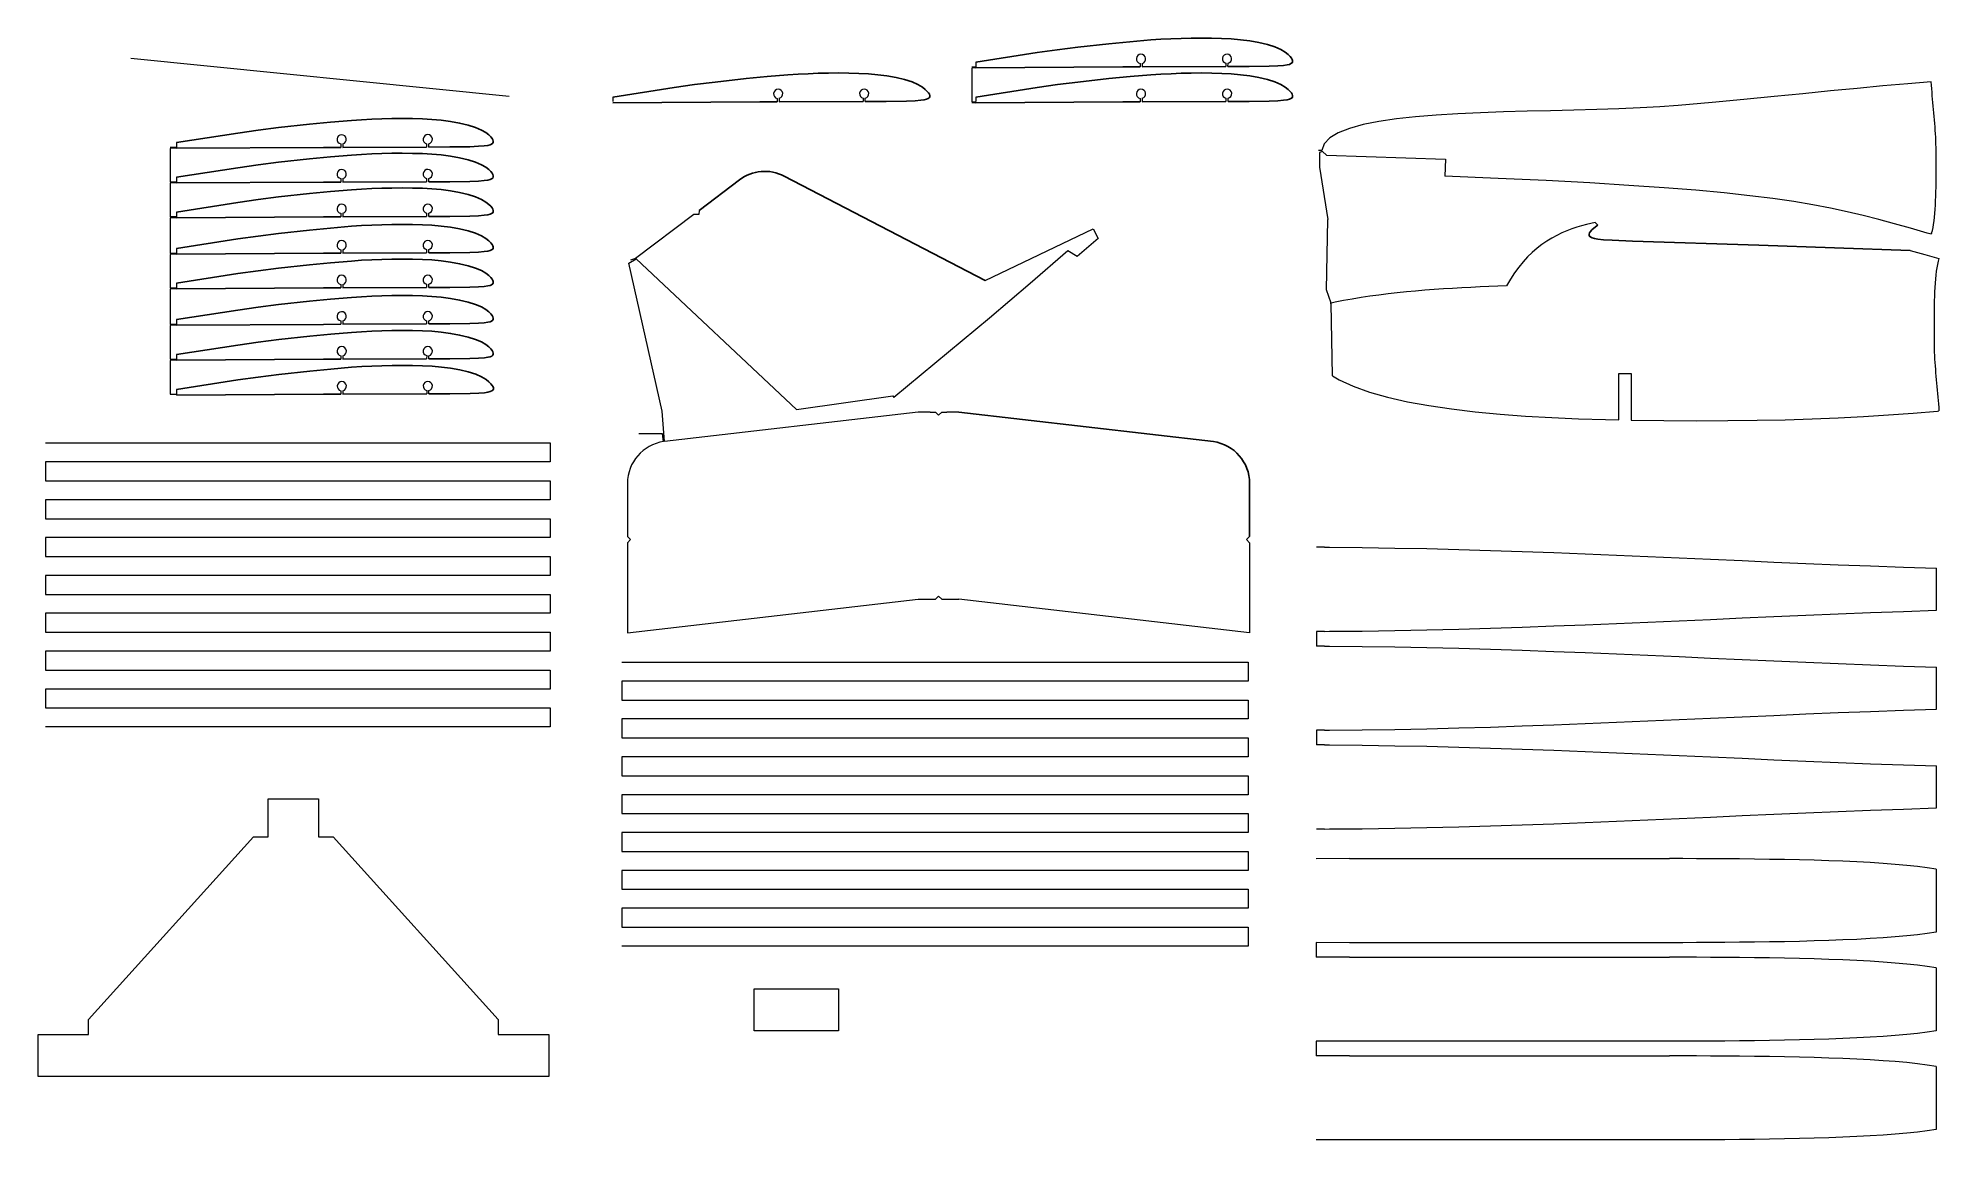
# Model space of a CAD drawing. Extents: x -654 to 251, y -420 to 104.
import ezdxf

# ---------------------------------------------------------------- set-up
doc = ezdxf.new("R2010")
doc.units = 0
doc.header["$MEASUREMENT"] = 0

# ---------------------------------------------------------------- blocks, each defined once
blk = doc.blocks.new('*E0')
at = {"color": 7, "linetype": 'Continuous', "lineweight": 0, "flags": 128}
blk.add_lwpolyline([(250.859956, -0.930263), (250.488413, -2.258633), (250.158985, -3.719993), (249.869185, -5.303588), (249.616527, -6.99866), (249.398526, -8.794452), (249.212695, -10.680207), (249.056549, -12.645169), (248.927601, -14.678581), (248.823366, -16.769686), (248.741357, -18.907727), (248.679089, -21.081947), (248.634075, -23.28159), (248.603829, -25.495899), (248.585866, -27.714116), (248.5777, -29.925486), (248.576844, -32.119251), (248.580812, -34.284654), (248.587119, -36.410938), (248.593279, -38.487348), (248.596805, -40.503125), (248.60928, -42.152676), (248.643225, -43.799509), (248.696874, -45.444033), (248.768457, -47.086656), (248.856208, -48.727785), (248.958359, -50.367829), (249.073141, -52.007196), (249.198787, -53.646292), (249.33353, -55.285527), (249.475601, -56.925307), (249.623233, -58.566042), (249.774658, -60.208138), (249.928108, -61.852004), (250.081815, -63.498047), (250.234012, -65.146676), (250.38293, -66.798298), (250.526803, -68.453322), (250.663862, -70.112154), (250.792339, -71.775204), (250.910467, -73.442878)], dxfattribs=at)
blk = doc.blocks.new('*E1')
at = {"color": 7, "linetype": 'Continuous', "lineweight": 0, "flags": 128}
blk.add_lwpolyline([(247.407837, 11.094206), (247.75839, 12.355446), (248.068927, 13.756384), (248.341821, 15.28591), (248.579449, 16.932914), (248.784187, 18.686287), (248.95841, 20.534918), (249.104494, 22.467698), (249.224814, 24.473516), (249.321746, 26.541264), (249.397666, 28.659831), (249.45495, 30.818107), (249.495972, 33.004983), (249.523108, 35.209349), (249.538735, 37.420095), (249.545227, 39.62611), (249.544961, 41.816286), (249.540312, 43.979512), (249.533656, 46.104679), (249.527367, 48.180677), (249.523823, 50.196395), (249.511348, 51.845946), (249.477403, 53.492779), (249.423754, 55.137303), (249.352171, 56.779926), (249.26442, 58.421055), (249.162269, 60.061099), (249.047487, 61.700466), (248.921841, 63.339562), (248.787098, 64.978797), (248.645027, 66.618577), (248.497395, 68.259312), (248.34597, 69.901408), (248.19252, 71.545274), (248.038813, 73.191317), (247.886616, 74.839946), (247.737698, 76.491568), (247.593825, 78.146592), (247.456766, 79.805424), (247.328289, 81.468474), (247.210161, 83.136148)], dxfattribs=at)
blk = doc.blocks.new('*E2')
at = {"color": 7, "linetype": 'Continuous', "lineweight": 0, "flags": 128}
blk.add_lwpolyline([(249.5302, -321.257413), (245.319639, -321.919396), (240.652136, -322.519843), (235.566473, -323.061819), (230.10143, -323.548391), (224.295788, -323.982625), (218.188328, -324.367587), (211.817831, -324.706343), (205.223077, -325.001958), (198.442847, -325.2575), (191.515923, -325.476033), (184.481084, -325.660625), (177.377111, -325.814341), (170.242786, -325.940248), (163.116889, -326.04141), (156.038201, -326.120895), (149.045502, -326.181769), (142.177574, -326.227097), (135.473197, -326.259946), (128.971152, -326.283381), (122.71022, -326.300469)], dxfattribs=at)
blk = doc.blocks.new('*E3')
at = {"color": 7, "linetype": 'Continuous', "lineweight": 0, "flags": 128}
blk.add_lwpolyline([(249.5302, -291.343525), (245.319639, -290.681542), (240.652136, -290.081095), (235.566473, -289.539119), (230.10143, -289.052547), (224.295788, -288.618313), (218.188328, -288.233351), (211.817831, -287.894595), (205.223077, -287.59898), (198.442847, -287.343438), (191.515923, -287.124904), (184.481084, -286.940313), (177.377111, -286.786597), (170.242786, -286.66069), (163.116889, -286.559528), (156.038201, -286.480043), (149.045502, -286.419169), (142.177574, -286.373841), (135.473197, -286.340992), (128.971152, -286.317557), (122.71022, -286.300469)], dxfattribs=at)
blk = doc.blocks.new('*E4')
at = {"color": 7, "linetype": 'Continuous', "lineweight": 0, "flags": 128}
blk.add_lwpolyline([(249.5302, -368.159615), (245.319639, -368.821598), (240.652136, -369.422045), (235.566473, -369.964021), (230.10143, -370.450593), (224.295788, -370.884827), (218.188328, -371.269789), (211.817831, -371.608545), (205.223077, -371.90416), (198.442847, -372.159702), (191.515923, -372.378235), (184.481084, -372.562827), (177.377111, -372.716543), (170.242786, -372.84245), (163.116889, -372.943612), (156.038201, -373.023097), (149.045502, -373.083971), (142.177574, -373.129299), (135.473197, -373.162148), (128.971152, -373.185583), (122.71022, -373.202671)], dxfattribs=at)
blk = doc.blocks.new('*E5')
at = {"color": 7, "linetype": 'Continuous', "lineweight": 0, "flags": 128}
blk.add_lwpolyline([(249.5302, -338.245727), (245.319639, -337.583744), (240.652136, -336.983297), (235.566473, -336.441321), (230.10143, -335.954749), (224.295788, -335.520515), (218.188328, -335.135553), (211.817831, -334.796797), (205.223077, -334.501182), (198.442847, -334.24564), (191.515923, -334.027107), (184.481084, -333.842515), (177.377111, -333.688799), (170.242786, -333.562892), (163.116889, -333.46173), (156.038201, -333.382245), (149.045502, -333.321371), (142.177574, -333.276043), (135.473197, -333.243194), (128.971152, -333.219759), (122.71022, -333.202671)], dxfattribs=at)
blk = doc.blocks.new('*E6')
at = {"color": 7, "linetype": 'Continuous', "lineweight": 0, "flags": 128}
blk.add_lwpolyline([(249.5302, -415.061817), (245.319639, -415.7238), (240.652136, -416.324247), (235.566473, -416.866223), (230.10143, -417.352795), (224.295788, -417.787029), (218.188328, -418.171991), (211.817831, -418.510747), (205.223077, -418.806362), (198.442847, -419.061904), (191.515923, -419.280437), (184.481084, -419.465029), (177.377111, -419.618745), (170.242786, -419.744652), (163.116889, -419.845814), (156.038201, -419.925299), (149.045502, -419.986173), (142.177574, -420.031501), (135.473197, -420.06435), (128.971152, -420.087785), (122.71022, -420.104873)], dxfattribs=at)
blk = doc.blocks.new('*E7')
at = {"color": 7, "linetype": 'Continuous', "lineweight": 0, "flags": 128}
blk.add_lwpolyline([(249.5302, -385.147929), (245.319639, -384.485946), (240.652136, -383.885499), (235.566473, -383.343523), (230.10143, -382.856951), (224.295788, -382.422717), (218.188328, -382.037755), (211.817831, -381.698999), (205.223077, -381.403384), (198.442847, -381.147842), (191.515923, -380.929308), (184.481084, -380.744717), (177.377111, -380.591001), (170.242786, -380.465094), (163.116889, -380.363932), (156.038201, -380.284447), (149.045502, -380.223573), (142.177574, -380.178245), (135.473197, -380.145396), (128.971152, -380.121961), (122.71022, -380.104873)], dxfattribs=at)

msp = doc.modelspace()

# ---------------------------------------------------------------- linework, layer by layer
at = {"color": 7, "linetype": 'Continuous', "lineweight": 0}
for p, q in [((-609.373819, 94.332061), (-429.373819, 76.333943)), ((-207.385876, 92.457258), (-207.355695, 90.238789)), ((-129.201917, 91.832175), (-129.195777, 90.190432)), ((-128.201973, 91.849174), (-128.195784, 90.194136)), ((-88.331622, 91.904456), (-88.365261, 90.34166)), ((-87.364949, 90.345365), (-87.331641, 91.892832)), ((-207.355695, 90.238789), (-209.229815, 90.096983)), ((-209.223329, 89.620288), (-209.229815, 73.5928)), ((-207.349209, 89.762094), (-209.223329, 89.620288)), ((-380.020138, 75.840406), (-379.990347, 73.650546)), ((-301.83618, 75.215324), (-301.83004, 73.573581)), ((-300.836236, 75.232322), (-300.830047, 73.577285)), ((-260.965885, 75.287605), (-260.999524, 73.724809)), ((-259.999212, 73.728514), (-259.965903, 75.275981)), ((-209.229815, 73.5928), (-207.330557, 73.650546)), ((-207.323682, 73.145243), (-209.229815, 73.083187)), ((-207.360348, 75.840406), (-207.330557, 73.650546)), ((-129.17639, 75.215324), (-129.17025, 73.573581)), ((-128.176446, 75.232322), (-128.170257, 73.577285)), ((-88.306095, 75.287605), (-88.339734, 73.724809)), ((-87.339422, 73.728514), (-87.306113, 75.275981)), ((-587.633002, 51.959509), (-590.708669, 51.817703)), ((-590.69808, 51.341008), (-590.708669, 35.31352)), ((-587.626516, 51.482814), (-590.69808, 51.341008)), ((-587.663183, 54.177978), (-587.633002, 51.959509)), ((-509.479224, 53.552895), (-509.473084, 51.911152)), ((-508.47928, 53.569894), (-508.473091, 51.914856)), ((-468.608929, 53.625176), (-468.642568, 52.06238)), ((-467.642256, 52.066085), (-467.608948, 53.613552)), ((-42.656554, 50.353085), (-44.256528, 50.353085)), ((-43.804428, 49.479427), (-43.804435, 42.439584)), ((-42.347946, 50.026071), (-43.804428, 49.479427)), ((-40.564396, 48.136148), (-42.347946, 50.026071)), ((-40.564396, 48.136148), (16.070683, 46.25737)), ((16.070683, 46.25737), (15.862522, 38.252871)), ((-587.663183, 37.673795), (-587.633002, 35.455326)), ((-509.479224, 37.048712), (-509.473084, 35.406969)), ((-508.47928, 37.065711), (-508.473091, 35.410673)), ((-468.608929, 37.120993), (-468.642568, 35.558197)), ((-467.642256, 35.561902), (-467.608948, 37.109369)), ((-43.804435, 42.439584), (-39.791784, 17.558567)), ((-587.633002, 35.455326), (-590.708669, 35.31352)), ((-590.69808, 34.836825), (-590.708669, 18.809337)), ((-587.626516, 34.978631), (-590.69808, 34.836825)), ((-587.633002, 18.951143), (-590.708669, 18.809337)), ((-590.69808, 18.332642), (-590.708669, 1.493209)), ((-587.626516, 18.474448), (-590.69808, 18.332642)), ((-587.663183, 21.169612), (-587.633002, 18.951143)), ((-509.479224, 20.544529), (-509.473084, 18.902786)), ((-508.47928, 20.561528), (-508.473091, 18.90649)), ((-468.608929, 20.61681), (-468.642568, 19.054014)), ((-467.642256, 19.057719), (-467.608948, 20.605186)), ((-341.441128, 20.055173), (-369.182601, -0.982626)), ((-339.129685, 19.944073), (-341.441128, 20.055173)), ((-339.01631, 21.894038), (-339.129685, 19.944073)), ((-202.810724, -11.33323), (-151.457291, 13.132298)), ((-151.457291, 13.132298), (-149.138321, 8.589546)), ((-40.495192, -15.83462), (-39.791784, 17.558567)), ((87.374696, 16.164221), (88.530561, 14.864543)), ((247.407837, 11.094206), (247.260672, 10.623533)), ((-587.633002, 1.635015), (-590.708669, 1.493209)), ((-590.69808, 1.016514), (-590.708669, -15.010974)), ((-587.626516, 1.15832), (-590.69808, 1.016514)), ((-587.663183, 3.853484), (-587.633002, 1.635015)), ((-509.479224, 3.228401), (-509.473084, 1.586658)), ((-508.47928, 3.2454), (-508.473091, 1.590362)), ((-468.608929, 3.300682), (-468.642568, 1.737886)), ((-467.642256, 1.741591), (-467.608948, 3.289058)), ((-159.065453, 0.073617), (-163.598875, 2.642138)), ((-149.138321, 8.589546), (-159.065453, 0.073617)), ((-372.407955, -3.0984), (-368.982692, -1.170075)), ((-356.572054, -73.505631), (-372.407955, -3.0984)), ((-369.182601, -0.982626), (-371.699507, -1.723177)), ((-368.982692, -1.170075), (-292.61847, -72.774669)), ((-587.633002, -14.869168), (-590.708669, -15.010974)), ((-590.69808, -15.487669), (-590.708669, -32.327102)), ((-587.626516, -15.345863), (-590.69808, -15.487669)), ((-587.663183, -12.650699), (-587.633002, -14.869168)), ((-509.479224, -13.275782), (-509.473084, -14.917525)), ((-508.47928, -13.258783), (-508.473091, -14.913821)), ((-468.608929, -13.203501), (-468.642568, -14.766297)), ((-467.642256, -14.762592), (-467.608948, -13.215125)), ((-38.220983, -22.160729), (-40.495192, -15.83462)), ((-38.217206, -22.388214), (-38.762143, -22.299746)), ((-37.646871, -56.740939), (-38.217206, -22.388214)), ((-587.633002, -32.185296), (-590.708669, -32.327102)), ((-590.69808, -32.803797), (-590.708669, -48.831285)), ((-587.626516, -32.661991), (-590.69808, -32.803797)), ((-587.663183, -29.966827), (-587.633002, -32.185296)), ((-509.479224, -30.59191), (-509.473084, -32.233653)), ((-508.47928, -30.574911), (-508.473091, -32.229949)), ((-468.608929, -30.519629), (-468.642568, -32.082425)), ((-467.642256, -32.07872), (-467.608948, -30.531253)), ((-200.749697, -29.295304), (-246.274966, -66.96277)), ((-590.708669, -48.831285), (-587.607869, -48.773539)), ((-590.672553, -49.420648), (-590.683142, -65.448136)), ((-587.600989, -49.278842), (-590.672553, -49.420648)), ((-587.637655, -46.583679), (-587.607864, -48.773539)), ((-509.453697, -47.208761), (-509.447557, -48.850504)), ((-508.453753, -47.191763), (-508.447564, -48.8468)), ((-468.583402, -47.13648), (-468.617041, -48.699276)), ((-467.616729, -48.695571), (-467.58342, -47.148104)), ((-587.612128, -63.20053), (-587.582337, -65.39039)), ((-590.683142, -65.448136), (-587.582342, -65.39039)), ((-509.42817, -63.825612), (-509.42203, -65.467355)), ((-508.428226, -63.808614), (-508.422037, -65.463651)), ((-468.557875, -63.753331), (-468.591514, -65.316127)), ((-467.591202, -65.312422), (-467.557893, -63.764955)), ((-292.61847, -72.774669), (-246.847963, -66.318225)), ((-246.847963, -66.318225), (-246.274966, -66.96277)), ((-355.399629, -87.923325), (-356.572054, -73.505631)), ((-234.746164, -73.967566), (-355.399629, -87.923325)), ((-229.072961, -73.967566), (-234.746164, -73.967566)), ((-229.072961, -73.967566), (-226.572961, -73.967566)), ((-225.072961, -75.467566), (-226.572961, -73.967566)), ((-223.572961, -73.967566), (-225.072961, -75.467566)), ((-223.572961, -73.967566), (-221.072961, -73.967566)), ((-215.399759, -73.967566), (-221.072961, -73.967566)), ((-356.383682, -84.268329), (-367.657189, -84.257367)), ((-355.877765, -87.97863), (-356.383682, -84.268329)), ((-373.072961, -107.854604), (-373.072961, -133.088428)), ((-373.072961, -133.088428), (-371.621981, -134.588428)), ((-371.621981, -134.588428), (-373.072961, -136.088428)), ((-77.072961, -133.088428), (-78.523942, -134.588428)), ((-78.523942, -134.588428), (-77.072961, -136.088428)), ((-373.072961, -136.088428), (-373.072961, -178.967566)), ((-77.072961, -136.088428), (-77.072961, -178.967566)), ((-41.436995, -138.233197), (-45.241574, -138.233197)), ((249.758419, -168.211012), (249.758419, -148.25537)), ((-226.572961, -162.967566), (-225.072961, -161.467566)), ((-225.072961, -161.467566), (-223.572961, -162.967566)), ((-373.072961, -178.967566), (-234.746164, -162.967566)), ((-234.746164, -162.967566), (-229.072961, -162.967566)), ((-229.072961, -162.967566), (-226.572961, -162.967566)), ((-223.572961, -162.967566), (-221.072961, -162.967566)), ((-221.072961, -162.967566), (-215.399759, -162.967566)), ((-77.072961, -178.967566), (-215.399759, -162.967566)), ((-41.436995, -178.233185), (-45.241574, -178.233185)), ((-45.241574, -178.233185), (-45.241574, -185.233185)), ((-41.436995, -185.233185), (-45.241574, -185.233185)), ((249.758419, -215.211001), (249.758419, -195.255358)), ((-41.436995, -225.233174), (-45.241574, -225.233174)), ((-45.241574, -225.233174), (-45.241574, -232.233174)), ((-41.436995, -232.233174), (-45.241574, -232.233174)), ((249.758419, -262.210989), (249.758419, -242.255347)), ((-41.436995, -272.233162), (-45.241574, -272.233162)), ((-29.489252, -286.300469), (-45.469798, -286.349368)), ((-29.489252, -286.300469), (122.71022, -286.300469)), ((249.5302, -291.343525), (249.5302, -321.257413)), ((-29.489252, -326.300469), (-45.469798, -326.25157)), ((-45.469798, -326.25157), (-45.469798, -333.25157)), ((-29.489252, -333.202671), (-45.469798, -333.25157)), ((122.71022, -326.300469), (-29.489252, -326.300469)), ((-29.489252, -333.202671), (122.71022, -333.202671)), ((249.5302, -338.245727), (249.5302, -368.159615)), ((-29.489252, -373.202671), (-45.469798, -373.153772)), ((-45.469798, -373.153772), (-45.469798, -380.153772)), ((122.71022, -373.202671), (-29.489252, -373.202671)), ((-29.489252, -380.104873), (-45.469798, -380.153772)), ((-29.489252, -380.104873), (122.71022, -380.104873)), ((249.5302, -385.147929), (249.5302, -415.061817)), ((-29.489252, -420.104873), (-45.469798, -420.055974)), ((122.71022, -420.104873), (-29.489252, -420.104873))]:
    msp.add_line(p, q, dxfattribs=at)
at = {"linetype": 'Continuous'}
for p, q in [((-128.195784, 90.194136), (-88.365261, 90.34166)), ((-300.830047, 73.577285), (-260.999524, 73.724809)), ((-128.170257, 73.577285), (-88.339734, 73.724809)), ((-508.473091, 51.914856), (-468.642568, 52.06238)), ((-508.473091, 35.410673), (-468.642568, 35.558197)), ((-508.473091, 18.90649), (-468.642568, 19.054014)), ((-508.473091, 1.590362), (-468.642568, 1.737886)), ((-508.473091, -14.913821), (-468.642568, -14.766297)), ((-508.473091, -32.229949), (-468.642568, -32.082425)), ((-508.447564, -48.8468), (-468.617041, -48.699276)), ((-508.422037, -65.463651), (-468.591514, -65.316127))]:
    msp.add_line(p, q, dxfattribs=at)
at = {"linetype": 'Continuous', "flags": 128}
for points in [[(-87.364949, 90.345365), (-77.287559, 90.382689), (-67.732446, 90.515695), (-63.609969, 90.693901), (-60.899299, 90.920739), (-59.23195, 91.149971), (-58.154338, 91.396806), (-57.412394, 91.715969), (-56.885694, 92.119645), (-56.633128, 92.616073), (-56.631491, 93.160354), (-56.802348, 93.750539), (-57.179016, 94.398221), (-57.792545, 95.167815), (-58.723448, 96.104959), (-60.136093, 97.211949), (-62.207562, 98.429073), (-65.044878, 99.643323), (-68.586401, 100.757538), (-72.666996, 101.71214), (-76.997085, 102.499012), (-81.38177, 103.087646), (-85.810609, 103.485718), (-90.379038, 103.728116), (-95.128346, 103.856479), (-99.988105, 103.903433), (-104.852784, 103.868919), (-109.677175, 103.753538), (-114.479425, 103.56307), (-119.294302, 103.303073), (-124.14298, 102.979306), (-133.996476, 102.169835), (-144.007576, 101.20142), (-158.760807, 99.610671), (-168.56594, 98.351069), (-178.165785, 96.961591), (-207.385876, 92.457258)], [(-259.999212, 73.728514), (-249.921822, 73.765838), (-240.366709, 73.898844), (-236.244232, 74.07705), (-233.533562, 74.303888), (-231.866213, 74.53312), (-230.788601, 74.779955), (-230.046657, 75.099118), (-229.519957, 75.502794), (-229.267391, 75.999222), (-229.265754, 76.543502), (-229.436611, 77.133688), (-229.813279, 77.78137), (-230.426808, 78.550963), (-231.357711, 79.488107), (-232.770356, 80.595097), (-234.841825, 81.812222), (-237.679141, 83.026472), (-241.220664, 84.140687), (-245.301259, 85.095288), (-249.631348, 85.882161), (-254.016033, 86.470795), (-258.444872, 86.868867), (-263.013301, 87.111265), (-267.762608, 87.239628), (-272.622368, 87.286582), (-277.487046, 87.252067), (-282.311438, 87.136686), (-287.113688, 86.946219), (-291.928565, 86.686222), (-296.777243, 86.362455), (-306.630739, 85.552984), (-316.641839, 84.584568), (-331.39507, 82.99382), (-341.200203, 81.734218), (-350.800048, 80.34474), (-380.020138, 75.840406)], [(-87.339422, 73.728514), (-77.262032, 73.765838), (-67.706919, 73.898844), (-63.584442, 74.07705), (-60.873772, 74.303888), (-59.206423, 74.53312), (-58.128811, 74.779955), (-57.386867, 75.099118), (-56.860167, 75.502794), (-56.607601, 75.999222), (-56.605964, 76.543502), (-56.776821, 77.133688), (-57.153489, 77.78137), (-57.767018, 78.550963), (-58.697921, 79.488107), (-60.110566, 80.595097), (-62.182035, 81.812222), (-65.019351, 83.026472), (-68.560874, 84.140687), (-72.641469, 85.095288), (-76.971558, 85.882161), (-81.356243, 86.470795), (-85.785082, 86.868867), (-90.353511, 87.111265), (-95.102818, 87.239628), (-99.962578, 87.286582), (-104.827256, 87.252067), (-109.651648, 87.136686), (-114.453898, 86.946219), (-119.268775, 86.686222), (-124.117453, 86.362455), (-133.970949, 85.552984), (-143.982049, 84.584568), (-158.73528, 82.99382), (-168.540413, 81.734218), (-178.140258, 80.34474), (-207.360348, 75.840406)], [(-207.349209, 89.762094), (-137.436321, 90.159911), (-129.195777, 90.190432)], [(-379.983472, 73.145243), (-310.070584, 73.54306), (-301.83004, 73.573581)], [(-207.323682, 73.145243), (-137.410794, 73.54306), (-129.17025, 73.573581)], [(-467.642256, 52.066085), (-457.564866, 52.103409), (-448.009753, 52.236415), (-443.887276, 52.414621), (-441.176606, 52.641459), (-439.509257, 52.870691), (-438.431645, 53.117526), (-437.689701, 53.436689), (-437.163001, 53.840365), (-436.910435, 54.336793), (-436.908798, 54.881074), (-437.079655, 55.471259), (-437.456323, 56.118941), (-438.069852, 56.888535), (-439.000755, 57.825679), (-440.4134, 58.932669), (-442.484869, 60.149793), (-445.322185, 61.364043), (-448.863708, 62.478258), (-452.944303, 63.43286), (-457.274392, 64.219732), (-461.659077, 64.808366), (-466.087916, 65.206438), (-470.656345, 65.448836), (-475.405653, 65.577199), (-480.265412, 65.624153), (-485.130091, 65.589639), (-489.954482, 65.474258), (-494.756732, 65.28379), (-499.571609, 65.023793), (-504.420287, 64.700026), (-514.273783, 63.890555), (-524.284883, 62.92214), (-539.038114, 61.331391), (-548.843247, 60.071789), (-558.443092, 58.682311), (-587.663183, 54.177978)], [(-467.642256, 35.561902), (-457.564866, 35.599226), (-448.009753, 35.732232), (-443.887276, 35.910438), (-441.176606, 36.137276), (-439.509257, 36.366508), (-438.431645, 36.613343), (-437.689701, 36.932506), (-437.163001, 37.336182), (-436.910435, 37.83261), (-436.908798, 38.376891), (-437.079655, 38.967076), (-437.456323, 39.614758), (-438.069852, 40.384352), (-439.000755, 41.321496), (-440.4134, 42.428486), (-442.484869, 43.64561), (-445.322185, 44.85986), (-448.863708, 45.974075), (-452.944303, 46.928677), (-457.274392, 47.715549), (-461.659077, 48.304183), (-466.087916, 48.702255), (-470.656345, 48.944653), (-475.405653, 49.073016), (-480.265412, 49.11997), (-485.130091, 49.085456), (-489.954482, 48.970075), (-494.756732, 48.779607), (-499.571609, 48.51961), (-504.420287, 48.195843), (-514.273783, 47.386372), (-524.284883, 46.417957), (-539.038114, 44.827208), (-548.843247, 43.567606), (-558.443092, 42.178128), (-587.663183, 37.673795)], [(-587.626516, 51.482814), (-517.713628, 51.880631), (-509.473084, 51.911152)], [(-467.642256, 19.057719), (-457.564866, 19.095043), (-448.009753, 19.228049), (-443.887276, 19.406255), (-441.176606, 19.633093), (-439.509257, 19.862325), (-438.431645, 20.10916), (-437.689701, 20.428323), (-437.163001, 20.831999), (-436.910435, 21.328427), (-436.908798, 21.872708), (-437.079655, 22.462893), (-437.456323, 23.110575), (-438.069852, 23.880169), (-439.000755, 24.817313), (-440.4134, 25.924303), (-442.484869, 27.141427), (-445.322185, 28.355677), (-448.863708, 29.469892), (-452.944303, 30.424494), (-457.274392, 31.211366), (-461.659077, 31.8), (-466.087916, 32.198072), (-470.656345, 32.44047), (-475.405653, 32.568833), (-480.265412, 32.615787), (-485.130091, 32.581273), (-489.954482, 32.465892), (-494.756732, 32.275424), (-499.571609, 32.015427), (-504.420287, 31.69166), (-514.273783, 30.882189), (-524.284883, 29.913774), (-539.038114, 28.323025), (-548.843247, 27.063423), (-558.443092, 25.673945), (-587.663183, 21.169612)], [(-587.626516, 34.978631), (-517.713628, 35.376448), (-509.473084, 35.406969)], [(-587.626516, 18.474448), (-517.713628, 18.872265), (-509.473084, 18.902786)], [(-467.642256, 1.741591), (-457.564866, 1.778915), (-448.009753, 1.911921), (-443.887276, 2.090127), (-441.176606, 2.316965), (-439.509257, 2.546197), (-438.431645, 2.793032), (-437.689701, 3.112195), (-437.163001, 3.515871), (-436.910435, 4.012299), (-436.908798, 4.55658), (-437.079655, 5.146765), (-437.456323, 5.794447), (-438.069852, 6.564041), (-439.000755, 7.501185), (-440.4134, 8.608175), (-442.484869, 9.825299), (-445.322185, 11.039549), (-448.863708, 12.153764), (-452.944303, 13.108366), (-457.274392, 13.895238), (-461.659077, 14.483872), (-466.087916, 14.881944), (-470.656345, 15.124342), (-475.405653, 15.252705), (-480.265412, 15.299659), (-485.130091, 15.265145), (-489.954482, 15.149764), (-494.756732, 14.959296), (-499.571609, 14.699299), (-504.420287, 14.375532), (-514.273783, 13.566061), (-524.284883, 12.597646), (-539.038114, 11.006897), (-548.843247, 9.747295), (-558.443092, 8.357817), (-587.663183, 3.853484)], [(237.204415, 2.93328), (165.151352, 5.382182), (105.032948, 7.305909), (95.485418, 7.709086), (91.36963, 8.003807), (88.666459, 8.307213), (87.00626, 8.583507), (85.93606, 8.860718), (85.203439, 9.200736), (84.688365, 9.619146), (84.449939, 10.122518), (84.463696, 10.666627), (84.651175, 11.251744), (85.046009, 11.888515), (85.681057, 12.64045), (86.63809, 13.550893), (88.081477, 14.617489), (88.530561, 14.864543)], [(-587.626516, 1.15832), (-517.713628, 1.556137), (-509.473084, 1.586658)], [(-467.642256, -14.762592), (-457.564866, -14.725268), (-448.009753, -14.592262), (-443.887276, -14.414056), (-441.176606, -14.187218), (-439.509257, -13.957986), (-438.431645, -13.711151), (-437.689701, -13.391988), (-437.163001, -12.988312), (-436.910435, -12.491884), (-436.908798, -11.947603), (-437.079655, -11.357418), (-437.456323, -10.709736), (-438.069852, -9.940142), (-439.000755, -9.002998), (-440.4134, -7.896008), (-442.484869, -6.678884), (-445.322185, -5.464634), (-448.863708, -4.350419), (-452.944303, -3.395817), (-457.274392, -2.608945), (-461.659077, -2.020311), (-466.087916, -1.622239), (-470.656345, -1.379841), (-475.405653, -1.251478), (-480.265412, -1.204524), (-485.130091, -1.239038), (-489.954482, -1.354419), (-494.756732, -1.544887), (-499.571609, -1.804884), (-504.420287, -2.128651), (-514.273783, -2.938122), (-524.284883, -3.906537), (-539.038114, -5.497286), (-548.843247, -6.756888), (-558.443092, -8.146366), (-587.663183, -12.650699)], [(-587.626516, -15.345863), (-517.713628, -14.948046), (-509.473084, -14.917525)], [(-467.642256, -32.07872), (-457.564866, -32.041396), (-448.009753, -31.90839), (-443.887276, -31.730184), (-441.176606, -31.503346), (-439.509257, -31.274114), (-438.431645, -31.027279), (-437.689701, -30.708116), (-437.163001, -30.30444), (-436.910435, -29.808012), (-436.908798, -29.263731), (-437.079655, -28.673546), (-437.456323, -28.025864), (-438.069852, -27.25627), (-439.000755, -26.319126), (-440.4134, -25.212136), (-442.484869, -23.995012), (-445.322185, -22.780762), (-448.863708, -21.666547), (-452.944303, -20.711945), (-457.274392, -19.925073), (-461.659077, -19.336439), (-466.087916, -18.938367), (-470.656345, -18.695969), (-475.405653, -18.567606), (-480.265412, -18.520652), (-485.130091, -18.555166), (-489.954482, -18.670547), (-494.756732, -18.861015), (-499.571609, -19.121012), (-504.420287, -19.444779), (-514.273783, -20.25425), (-524.284883, -21.222665), (-539.038114, -22.813414), (-548.843247, -24.073016), (-558.443092, -25.462494), (-587.663183, -29.966827)], [(-467.616729, -48.695571), (-457.539339, -48.658247), (-447.984226, -48.525241), (-443.861749, -48.347035), (-441.151079, -48.120197), (-439.48373, -47.890965), (-438.406118, -47.64413), (-437.664174, -47.324967), (-437.137474, -46.921291), (-436.884908, -46.424863), (-436.883271, -45.880583), (-437.054128, -45.290397), (-437.430796, -44.642715), (-438.044325, -43.873122), (-438.975228, -42.935978), (-440.387873, -41.828988), (-442.459342, -40.611863), (-445.296658, -39.397613), (-448.838181, -38.283398), (-452.918776, -37.328797), (-457.248865, -36.541924), (-461.63355, -35.95329), (-466.062389, -35.555218), (-470.630818, -35.31282), (-475.380125, -35.184457), (-480.239885, -35.137503), (-485.104563, -35.172018), (-489.928955, -35.287399), (-494.731205, -35.477866), (-499.546082, -35.737863), (-504.39476, -36.06163), (-514.248256, -36.871101), (-524.259356, -37.839517), (-539.012587, -39.430265), (-548.81772, -40.689867), (-558.417565, -42.079345), (-587.637655, -46.583679)], [(-587.626516, -32.661991), (-517.713628, -32.264174), (-509.473084, -32.233653)], [(-467.591202, -65.312422), (-457.513812, -65.275098), (-447.958699, -65.142092), (-443.836222, -64.963886), (-441.125552, -64.737048), (-439.458203, -64.507816), (-438.380591, -64.260981), (-437.638647, -63.941818), (-437.111947, -63.538142), (-436.859381, -63.041714), (-436.857744, -62.497434), (-437.028601, -61.907248), (-437.405269, -61.259566), (-438.018798, -60.489973), (-438.949701, -59.552829), (-440.362346, -58.445839), (-442.433815, -57.228714), (-445.271131, -56.014464), (-448.812654, -54.900249), (-452.893249, -53.945648), (-457.223338, -53.158775), (-461.608023, -52.570141), (-466.036862, -52.172069), (-470.605291, -51.929671), (-475.354598, -51.801308), (-480.214358, -51.754354), (-485.079036, -51.788869), (-489.903428, -51.90425), (-494.705678, -52.094717), (-499.520555, -52.354714), (-504.369233, -52.678481), (-514.222729, -53.487952), (-524.233829, -54.456368), (-538.98706, -56.047116), (-548.792193, -57.306718), (-558.392038, -58.696196), (-587.612128, -63.20053)], [(-587.600989, -49.278842), (-517.688101, -48.881025), (-509.447557, -48.850504)], [(-587.575462, -65.895693), (-517.662574, -65.497876), (-509.42203, -65.467355)]]:
    msp.add_lwpolyline(points, dxfattribs=at)
at = {"color": 7, "linetype": 'Continuous', "lineweight": 0, "flags": 128}
for points in [[(247.210161, 83.136148), (236.106471, 82.186601), (224.162678, 81.103054), (211.934271, 79.947592), (199.318647, 78.726025), (186.213201, 77.44416), (172.515331, 76.107805), (158.122433, 74.722769), (142.931904, 73.294859), (126.84114, 71.829884), (118.114593, 71.166766), (108.665616, 70.644946), (98.619028, 70.23367), (88.099649, 69.902183), (77.232301, 69.619728), (66.141802, 69.35555), (54.952975, 69.078893), (43.790638, 68.759003), (32.779612, 68.365124), (22.044717, 67.8665), (11.710773, 67.232376), (1.902602, 66.431995), (-7.254977, 65.434604), (-15.637145, 64.209445), (-23.119079, 62.725765), (-29.575961, 60.952806), (-34.88297, 58.859815), (-38.915285, 56.416034), (-41.548086, 53.59071), (-42.656554, 50.353085)], [(247.260672, 10.623533), (245.367772, 11.164266), (237.393637, 13.44981), (229.770896, 15.601551), (222.328306, 17.627356), (214.894623, 19.535094), (207.298606, 21.332634), (199.369012, 23.027845), (190.934597, 24.628594), (181.82412, 26.142752), (171.866338, 27.578186), (160.890008, 28.942766), (148.723887, 30.244359), (135.196733, 31.490835), (120.137303, 32.690063), (103.374355, 33.84991), (84.736645, 34.978246), (64.052932, 36.082939), (41.151972, 37.171858), (15.862522, 38.252871)], [(87.374696, 16.164221), (85.344336, 15.752487), (83.141172, 15.241292), (80.883883, 14.643831), (78.582008, 13.951168), (76.245088, 13.154369), (73.882666, 12.244493), (71.504283, 11.212608), (69.119478, 10.049775), (66.737795, 8.747058), (64.368773, 7.295522), (62.021955, 5.686229), (59.70688, 3.910244), (57.433092, 1.958629), (55.21013, -0.177551), (53.047536, -2.507234), (50.954851, -5.039354), (48.941616, -7.782849), (47.017373, -10.746655), (45.191662, -13.939708)], [(-163.598875, 2.642138), (-181.516789, -12.838692), (-200.749697, -29.295304)], [(237.204415, 2.93328), (244.256086, 0.956221), (250.859956, -0.930263)], [(45.191662, -13.939708), (41.035989, -14.104011), (36.821598, -14.279474), (32.556178, -14.468968), (28.247414, -14.675365), (23.902992, -14.901537), (19.530598, -15.150355), (15.13792, -15.424691), (10.732644, -15.727418), (6.322456, -16.061406), (1.915042, -16.429527), (-2.481911, -16.834654), (-6.860716, -17.279658), (-11.213688, -17.76741), (-15.53314, -18.300783), (-19.811386, -18.882648), (-24.040739, -19.515878), (-28.213512, -20.203343), (-32.32202, -20.947916), (-36.358576, -21.752468), (-38.220983, -22.160729)], [(-37.646871, -56.740939), (-34.513894, -58.638507), (-27.787009, -61.714429), (-20.072679, -64.460015), (-11.457909, -66.892548), (-2.029703, -69.029314), (8.124934, -70.887597), (18.918998, -72.484681), (30.265485, -73.837851), (42.07739, -74.964391), (54.267709, -75.881586), (66.749437, -76.606721), (79.43557, -77.157079), (92.239104, -77.549946), (98.540959, -77.67401)], [(98.540959, -77.67401), (98.540959, -55.679174), (104.540959, -55.679174), (104.540959, -77.786505)], [(104.540959, -77.786505), (120.072438, -78.004899), (135.657292, -78.095743), (150.398124, -78.050783), (164.397536, -77.875828), (177.758133, -77.576686), (190.582518, -77.159164), (202.973294, -76.629072), (215.033064, -75.992217), (226.864433, -75.254407), (238.570002, -74.421451), (250.252376, -73.499156), (250.910467, -73.442878)], [(-649.900399, -88.662426), (-409.900399, -88.662426), (-409.900399, -97.662426), (-649.900399, -97.662426), (-649.900399, -106.662426), (-409.900399, -106.662426), (-409.900399, -115.662426), (-649.900399, -115.662426), (-649.900399, -124.662426), (-409.900399, -124.662426), (-409.900399, -133.662426), (-649.900399, -133.662426), (-649.900399, -142.662426), (-409.900399, -142.662426), (-409.900399, -151.662426), (-649.900399, -151.662426), (-649.900399, -160.662426), (-409.900399, -160.662426), (-409.900399, -169.662426), (-649.900399, -169.662426), (-649.900399, -178.662426), (-409.900399, -178.662426), (-409.900399, -187.662426), (-649.900399, -187.662426), (-649.900399, -196.662426), (-409.900399, -196.662426), (-409.900399, -205.662426), (-649.900399, -205.662426), (-649.900399, -214.662426), (-409.900399, -214.662426), (-409.900399, -223.662426), (-649.900399, -223.662426)], [(-41.436995, -138.233197), (-39.116405, -138.240421), (-23.499699, -138.382863), (-8.039717, -138.611), (7.283108, -138.917253), (22.488336, -139.294041), (37.595532, -139.733784), (52.62426, -140.228901), (67.594082, -140.771811), (82.524562, -141.354936), (97.435263, -141.970692), (112.345751, -142.611502), (127.275586, -143.269782), (142.244332, -143.937955), (157.271555, -144.608439), (172.376816, -145.273654), (187.579678, -145.926018), (202.899707, -146.557953), (218.356464, -147.161877), (233.969514, -147.730209), (249.758419, -148.25537)], [(-41.436995, -178.233185), (-39.116405, -178.225961), (-23.499699, -178.083519), (-8.039717, -177.855382), (7.283108, -177.549129), (22.488336, -177.172341), (37.595532, -176.732598), (52.62426, -176.237481), (67.594082, -175.694571), (82.524562, -175.111446), (97.435263, -174.49569), (112.345751, -173.85488), (127.275586, -173.1966), (142.244332, -172.528427), (157.271555, -171.857943), (172.376816, -171.192728), (187.579678, -170.540364), (202.899707, -169.908429), (218.356464, -169.304505), (233.969514, -168.736173), (249.758419, -168.211012)], [(-41.436995, -185.233185), (-39.116405, -185.240409), (-23.499699, -185.382851), (-8.039717, -185.610989), (7.283108, -185.917242), (22.488336, -186.29403), (37.595532, -186.733772), (52.62426, -187.228889), (67.594082, -187.7718), (82.524562, -188.354924), (97.435263, -188.97068), (112.345751, -189.61149), (127.275586, -190.269771), (142.244332, -190.937944), (157.271555, -191.608428), (172.376816, -192.273642), (187.579678, -192.926006), (202.899707, -193.557942), (218.356464, -194.161865), (233.969514, -194.730197), (249.758419, -195.255358)], [(-375.781184, -192.917766), (-77.781173, -192.917766), (-77.781173, -201.917766), (-375.781184, -201.917766), (-375.781184, -210.917766), (-77.781173, -210.917766), (-77.781173, -219.917766), (-375.781184, -219.917766), (-375.781184, -228.917766), (-77.781173, -228.917766), (-77.781173, -237.917766), (-375.781184, -237.917766), (-375.781184, -246.917766), (-77.781173, -246.917766), (-77.781173, -255.917766), (-375.781184, -255.917766), (-375.781184, -264.917766), (-77.781173, -264.917766), (-77.781173, -273.917766), (-375.781184, -273.917766), (-375.781184, -282.917766), (-77.781173, -282.917766), (-77.781173, -291.917766), (-375.781184, -291.917766), (-375.781184, -300.917766), (-77.781173, -300.917766), (-77.781173, -309.917766), (-375.781184, -309.917766), (-375.781184, -318.917766), (-77.781173, -318.917766), (-77.781173, -327.917766), (-375.781184, -327.917766)], [(-41.436995, -225.233174), (-39.116405, -225.22595), (-23.499699, -225.083507), (-8.039717, -224.85537), (7.283108, -224.549117), (22.488336, -224.172329), (37.595532, -223.732587), (52.62426, -223.23747), (67.594082, -222.694559), (82.524562, -222.111435), (97.435263, -221.495678), (112.345751, -220.854869), (127.275586, -220.196588), (142.244332, -219.528415), (157.271555, -218.857931), (172.376816, -218.192716), (187.579678, -217.540352), (202.899707, -216.908417), (218.356464, -216.304494), (233.969514, -215.736161), (249.758419, -215.211001)], [(-41.436995, -232.233174), (-39.116405, -232.240398), (-23.499699, -232.38284), (-8.039717, -232.610977), (7.283108, -232.91723), (22.488336, -233.294018), (37.595532, -233.73376), (52.62426, -234.228877), (67.594082, -234.771788), (82.524562, -235.354912), (97.435263, -235.970669), (112.345751, -236.611479), (127.275586, -237.269759), (142.244332, -237.937932), (157.271555, -238.608416), (172.376816, -239.273631), (187.579678, -239.925995), (202.899707, -240.55793), (218.356464, -241.161854), (233.969514, -241.730186), (249.758419, -242.255347)], [(-653.505728, -389.886253), (-653.505728, -369.886253), (-629.505728, -369.886253), (-629.505728, -362.886253), (-551.005728, -275.886253), (-544.005728, -275.886253), (-544.005728, -257.886253), (-520.005728, -257.886253), (-520.005728, -275.886253), (-513.005728, -275.886253), (-434.505728, -362.886253), (-434.505728, -369.886253), (-410.505728, -369.886253), (-410.505728, -389.886253), (-653.505728, -389.886253)], [(-41.436995, -272.233162), (-39.116405, -272.225938), (-23.499699, -272.083496), (-8.039717, -271.855359), (7.283108, -271.549106), (22.488336, -271.172317), (37.595532, -270.732575), (52.62426, -270.237458), (67.594082, -269.694547), (82.524562, -269.111423), (97.435263, -268.495667), (112.345751, -267.854857), (127.275586, -267.196577), (142.244332, -266.528404), (157.271555, -265.85792), (172.376816, -265.192705), (187.579678, -264.540341), (202.899707, -263.908406), (218.356464, -263.304482), (233.969514, -262.73615), (249.758419, -262.210989)]]:
    msp.add_lwpolyline(points, dxfattribs=at)
at = {"color": 7, "linetype": 'Continuous', "flags": 128}
for points in [[(-202.810724, -11.33323), (-298.536034, 38.271004, 0.289429), (-319.82284, 36.449443), (-339.01631, 21.894038)], [(-215.399759, -73.967566), (-94.268157, -87.97863, -0.372531), (-77.072961, -107.854604), (-77.072961, -133.088428)]]:
    msp.add_lwpolyline(points, format="xyb", dxfattribs=at)
at = {"color": 7, "linetype": 'Continuous', "lineweight": 0, "flags": 128}
msp.add_lwpolyline([(-312.727508, -348.206886), (-272.727508, -348.206886), (-272.727508, -368.206886), (-312.727508, -368.206886)], close=True, dxfattribs=at)
at = {"color": 7, "linetype": 'Continuous', "lineweight": 0}
for centre, radius, start, end in [((-128.73836, 93.982783), 2.2, -75.88836, 257.836175), ((-87.80673, 94.040922), 2.2, -77.528746, 256.196827), ((-301.372623, 77.365932), 2.2, -75.88836, 257.836175), ((-260.440993, 77.424071), 2.2, -77.528746, 256.196827), ((-128.712833, 77.365932), 2.2, -75.88836, 257.836175), ((-87.781203, 77.424071), 2.2, -77.528746, 256.196827), ((-509.015667, 55.703503), 2.2, -75.88836, 257.836175), ((-468.084037, 55.761642), 2.2, -77.528746, 256.196827), ((-509.015667, 39.19932), 2.2, -75.88836, 257.836175), ((-468.084037, 39.257459), 2.2, -77.528746, 256.196827), ((-509.015667, 22.695137), 2.2, -75.88836, 257.836175), ((-468.084037, 22.753276), 2.2, -77.528746, 256.196827), ((-509.015667, 5.379009), 2.2, -75.88836, 257.836175), ((-468.084037, 5.437148), 2.2, -77.528746, 256.196827), ((-509.015667, -11.125174), 2.2, -75.88836, 257.836175), ((-468.084037, -11.067035), 2.2, -77.528746, 256.196827), ((-509.015667, -28.441302), 2.2, -75.88836, 257.836175), ((-468.084037, -28.383163), 2.2, -77.528746, 256.196827), ((-508.99014, -45.058153), 2.2, -75.88836, 257.836175), ((-468.05851, -45.000014), 2.2, -77.528746, 256.196827), ((-508.964613, -61.675004), 2.2, -75.88836, 257.836175), ((-468.032983, -61.616865), 2.2, -77.528746, 256.196827), ((-352.988017, -107.854604), 20.084944, 98.272215, 180.000009)]:
    msp.add_arc(centre, radius, start, end, dxfattribs=at)

# ---------------------------------------------------------------- block references
at = {"color": 7, "linetype": 'Continuous'}
for name in ['*E1', '*E0', '*E3', '*E2', '*E5', '*E4', '*E7', '*E6']:
    msp.add_blockref(name, (0, 0), dxfattribs=at)

doc.saveas('drawing.dxf')
